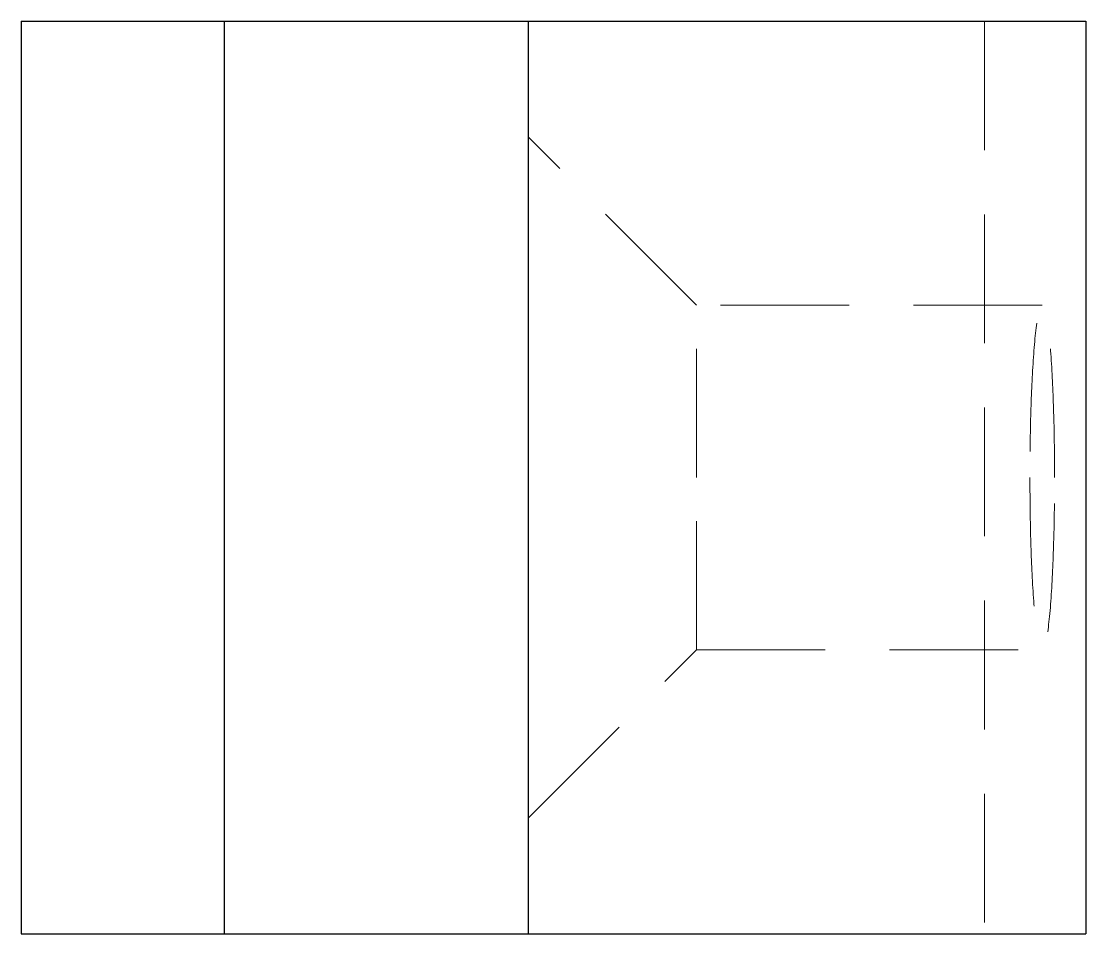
# Model space of a CAD drawing. Header units: millimetres. Extents: x 361 to 480, y 249 to 345.
# Drawn here: x 461.13 to 471.63, y 249.09 to 258.09 of the extents above.
import ezdxf

# ---------------------------------------------------------------- set-up
doc = ezdxf.new("R2010")
doc.units = ezdxf.units.MM
doc.linetypes.add('HIDDEN', pattern=[1.905, 1.27, -0.635])

msp = doc.modelspace()

# ---------------------------------------------------------------- linework, layer by layer
at = {"color": 7, "linetype": 'Continuous', "lineweight": 25}
for p, q in [((461.13, 258.088), (461.13, 249.088)), ((461.13, 258.088), (463.13, 258.088)), ((463.13, 258.088), (463.13, 249.088)), ((463.13, 258.088), (466.13, 258.088)), ((466.13, 258.088), (466.13, 249.088)), ((466.13, 258.088), (471.63, 258.088)), ((471.63, 258.088), (471.63, 249.088)), ((461.13, 249.088), (463.13, 249.088)), ((463.13, 249.088), (466.13, 249.088)), ((466.13, 249.088), (471.63, 249.088))]:
    msp.add_line(p, q, dxfattribs=at)
at = {"color": 7, "linetype": 'HIDDEN', "lineweight": 18}
for p, q in [((470.63, 258.088), (470.63, 249.088)), ((467.79, 255.288), (466.13, 256.948)), ((467.79, 253.588), (467.79, 255.288)), ((471.201, 255.288), (467.79, 255.288)), ((467.79, 251.888), (467.79, 253.588)), ((466.13, 250.228), (467.79, 251.888)), ((467.79, 251.888), (471.201, 251.888))]:
    msp.add_line(p, q, dxfattribs=at)
for points in [[(471.323, 253.588), (471.323, 253.729), (471.322, 253.89), (471.314, 254.238), (471.308, 254.426), (471.289, 254.789), (471.275, 254.962), (471.242, 255.213), (471.222, 255.288), (471.181, 255.288), (471.161, 255.213), (471.127, 254.962), (471.114, 254.789), (471.095, 254.426), (471.088, 254.238), (471.081, 253.89), (471.08, 253.729), (471.08, 253.588)], [(471.08, 253.588), (471.08, 253.446), (471.081, 253.286), (471.088, 252.938), (471.095, 252.749), (471.114, 252.386), (471.127, 252.213), (471.161, 251.962), (471.181, 251.888), (471.222, 251.888), (471.242, 251.962), (471.275, 252.213), (471.289, 252.386), (471.308, 252.749), (471.314, 252.938), (471.322, 253.286), (471.323, 253.446), (471.323, 253.588)]]:
    msp.add_open_spline(points, degree=3, knots=[0, 0, 0, 0, 0.125, 0.125, 0.25, 0.25, 0.375, 0.375, 0.5, 0.5, 0.625, 0.625, 0.75, 0.75, 0.875, 0.875, 1, 1, 1, 1], dxfattribs=at)

doc.saveas('drawing.dxf')
